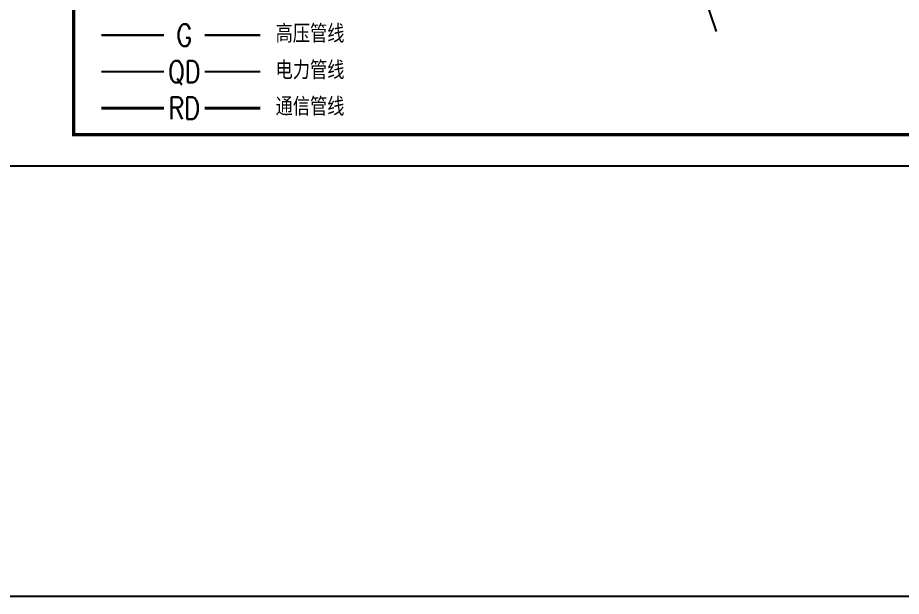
# Model space of a CAD drawing. Extents: x -809667 to 586099, y 3084146 to 3634412.
# Drawn here: x 381087.9 to 381229, y 3087009.9 to 3087102.3 of the extents above; entities that cross this region are included whole.
import ezdxf
from ezdxf.enums import TextEntityAlignment as Align

# ---------------------------------------------------------------- set-up
doc = ezdxf.new("R2010")
doc.units = 0
doc.header["$LTSCALE"] = 0.5
for name, color, linetype in [('E-SIG_TEXT', 7, 'CONTINUOUS'), ('PUB_TITLE', 4, 'CONTINUOUS'), ('SIG_TEXT', 7, 'CONTINUOUS'), ('WIRE-照明', 1, 'CONTINUOUS'), ('WIRE-通讯', 4, 'CONTINUOUS'), ('文字', 7, 'CONTINUOUS')]:
    doc.layers.add(name, color=color, linetype=linetype)
doc.styles.add('_TEL_DIM', font='SIMPLEX', dxfattribs={"width": 0.8, "height": 3.5, "bigfont": 'HZTXT'})
doc.styles.add('宝信-单线体', font='宝信-西文', dxfattribs={"bigfont": '宝信-中文'})

# ---------------------------------------------------------------- blocks, each defined once
blk = doc.blocks.new('123123')
at = {"layer": '文字', "color": 8}
blk.add_line((381916.64, 3087152.43), (381911.44, 3087167.71), dxfattribs=at)

msp = doc.modelspace()

# ---------------------------------------------------------------- linework, layer by layer
at = {"layer": 'PUB_TITLE', "linetype": 'Continuous'}
msp.add_lwpolyline([(381084.377, 3087078.645), (381504.877, 3087078.645), (381504.877, 3087375.645), (381084.377, 3087375.645)], close=True, dxfattribs=at)
at = {"layer": 'PUB_TITLE', "linetype": 'Continuous', "const_width": 0.5}
msp.add_lwpolyline([(381096.877, 3087083.645), (381499.877, 3087083.645), (381499.877, 3087370.645), (381096.877, 3087370.645)], close=True, dxfattribs=at)
at = {"layer": 'WIRE-照明', "color": 1, "const_width": 0.35}
for points in [[(381101.291, 3087099.524), (381111.282, 3087099.524)], [(381117.815, 3087099.524), (381126.662, 3087099.524)], [(381101.291, 3087093.7), (381111.282, 3087093.7)], [(381117.815, 3087093.7), (381126.662, 3087093.7)]]:
    msp.add_lwpolyline(points, dxfattribs=at)
at = {"layer": 'WIRE-通讯', "const_width": 0.5}
for points in [[(381101.291, 3087087.876), (381111.282, 3087087.876)], [(381117.815, 3087087.876), (381126.662, 3087087.876)]]:
    msp.add_lwpolyline(points, dxfattribs=at)
at = {"layer": '文字', "linetype": 'Continuous'}
msp.add_lwpolyline([(380141.072, 3087431.798), (381573.358, 3087431.798), (381573.358, 3087009.901), (380141.072, 3087009.901)], close=True, dxfattribs=at)

# ---------------------------------------------------------------- block references
at = {"layer": '文字'}
msp.add_blockref('123123', (-717.11, -52.3), dxfattribs=at)

# ---------------------------------------------------------------- texts
at = {"layer": 'E-SIG_TEXT', "style": '宝信-单线体'}
for s, p in [('高压管线', (381129.124, 3087098.319)), ('电力管线', (381129.124, 3087092.495)), ('通信管线', (381129.124, 3087086.671))]:
    msp.add_text(s, height=2.8936, dxfattribs=at).set_placement(p)
at = {"layer": 'SIG_TEXT', "style": '_TEL_DIM', "width": 0.8}
for s, p in [('G', (381114.549, 3087099.524)), ('QD', (381114.549, 3087093.7)), ('RD', (381114.549, 3087087.876))]:
    msp.add_text(s, height=3.5, dxfattribs=at).set_placement(p, align=Align.MIDDLE_CENTER)

doc.saveas('drawing.dxf')
